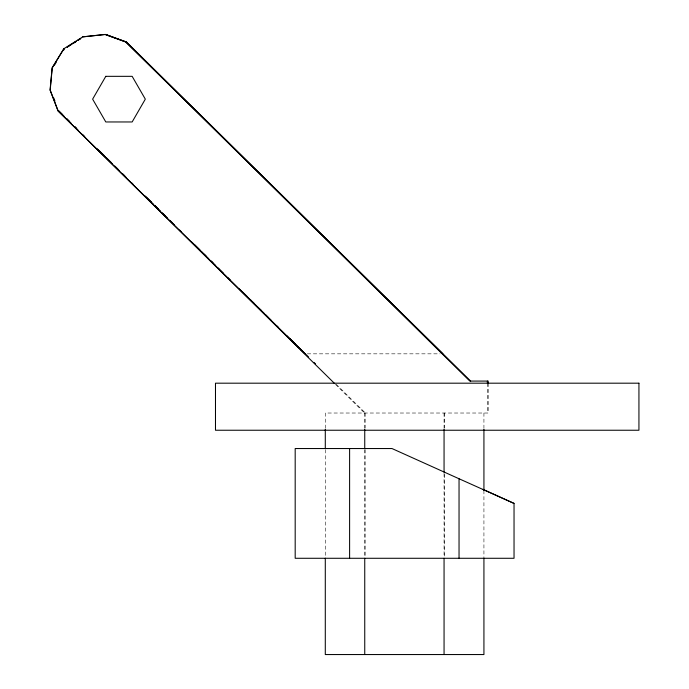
<?xml version="1.0" encoding="UTF-8"?>
<svg xmlns="http://www.w3.org/2000/svg" width="689" height="689" viewBox="0 0 689 689"><rect width="100%" height="100%" fill="white"/><g stroke="black" fill="none" stroke-linecap="round" stroke-linejoin="round"><path stroke-width="0.52" stroke-dasharray="3.44 2.58" d="M307.32 353.836L440.15 353.836M336.249 384.324L365.368 413.021M335.422 384.324L364.541 413.021M488.2 383.205L488.2 413.021L325.294 413.021L325.294 428.084M487.381 383.205L487.381 413.021M483.928 413.021L483.928 428.084M483.928 490.49L483.928 558.279M444.474 413.021L444.474 428.084M444.474 474.351L444.474 557.203M444.06 413.021L444.06 428.084M444.06 473.274L444.06 557.203M365.161 413.021L365.161 428.084M365.161 449.607L365.161 557.203M364.748 413.021L364.748 428.084M364.748 449.607L364.748 557.203M325.294 449.607L325.294 558.279"/><path stroke-width="1.03" d="M63.931 48.781L52.261 67.832L50.194 90.07L58.16 110.946L305.167 353.836L300.576 349.306M54.483 65.11L56.145 62.389M63.371 50.598L64.482 48.781M82.801 36.836L63.793 48.781L52.123 67.832L50.064 90.07L58.022 110.946L334.656 383.566M67.177 47.076L76.169 41.392M77.96 40.255L80.656 38.55M67.315 47.076L70.907 44.802M72.707 43.665L76.298 41.392M78.098 40.255L80.794 38.55M82.671 36.836L105.012 34.45M83.36 36.836L105.701 34.45L126.681 42.107M442.855 353.836L126.001 42.107L104.874 34.45M105.563 34.45L126.552 42.107L470.639 381.077M459.038 478.752L514.037 503.409L514.037 558.279L295.185 558.279L295.185 448.539L391.981 448.539L459.038 478.752L459.038 558.279M482.937 489.319L514.037 503.409M125.863 42.107L469.812 381.077L488.2 381.077L488.2 383.205M58.849 110.946L62.673 114.718M66.506 118.499L69.572 121.514M74.937 126.802L76.47 128.318M98.691 150.211L104.056 155.499M106.356 157.764L110.955 162.294M114.787 166.075L117.853 169.098M122.444 173.628L124.743 175.893M146.206 197.037L151.571 202.325M154.629 205.348L158.461 209.12M162.294 212.892L165.36 215.915M169.959 220.446L172.259 222.711M194.479 244.612L199.844 249.9M202.144 252.165L205.977 255.938M210.576 260.476L212.875 262.742M218.232 268.021L219.765 269.537M241.994 291.438L247.351 296.726M250.417 299.741L254.25 303.522M258.082 307.294L261.148 310.317M265.747 314.847L268.047 317.112M290.267 339.014L294.866 343.544M297.932 346.567L301.765 350.339M305.597 354.12L308.655 357.135M314.02 362.423L315.553 363.938M58.711 110.946L64.068 116.226M66.368 118.491L70.958 123.012M74.782 126.785L77.848 129.799M82.439 134.329L84.738 136.594M96.985 148.66L105.4 156.954M106.933 158.47L112.29 163.749M115.347 166.764L119.18 170.536M123.004 174.308L126.07 177.323M131.427 182.602L132.951 184.109M144.44 195.426L153.621 204.478M155.154 205.985L160.511 211.265M163.569 214.288L167.401 218.06M171.225 221.832L174.291 224.847M179.648 230.126L181.173 231.633M191.895 242.192L201.843 252.002M204.133 254.267L208.733 258.788M211.79 261.803L215.623 265.575M220.213 270.105L223.27 273.12M227.87 277.65L230.16 279.906M239.35 288.967L250.83 300.275M252.355 301.782L257.712 307.07M260.011 309.327L264.602 313.857M268.434 317.629L271.492 320.643M276.849 325.923L278.382 327.43M286.805 335.732L299.052 347.799M53.785 98.027L54.922 101.007M487.381 381.077L487.381 383.205M483.928 429.161L483.928 490.49M483.928 558.279L483.928 654.55L325.294 654.55L325.294 558.279M444.06 429.161L444.06 472.198M444.06 558.279L444.06 654.55M364.748 429.161L364.748 448.53M364.748 558.279L364.748 654.55M349.607 448.539L349.607 558.279M325.294 429.161L325.294 448.53M105.796 76.333L92.627 99.147L105.796 121.962L132.15 121.962L145.319 99.147L132.15 76.333L105.796 76.333M638.936 383.187L215.485 383.187L215.485 430.237L638.936 430.237L638.936 383.187"/></g></svg>
